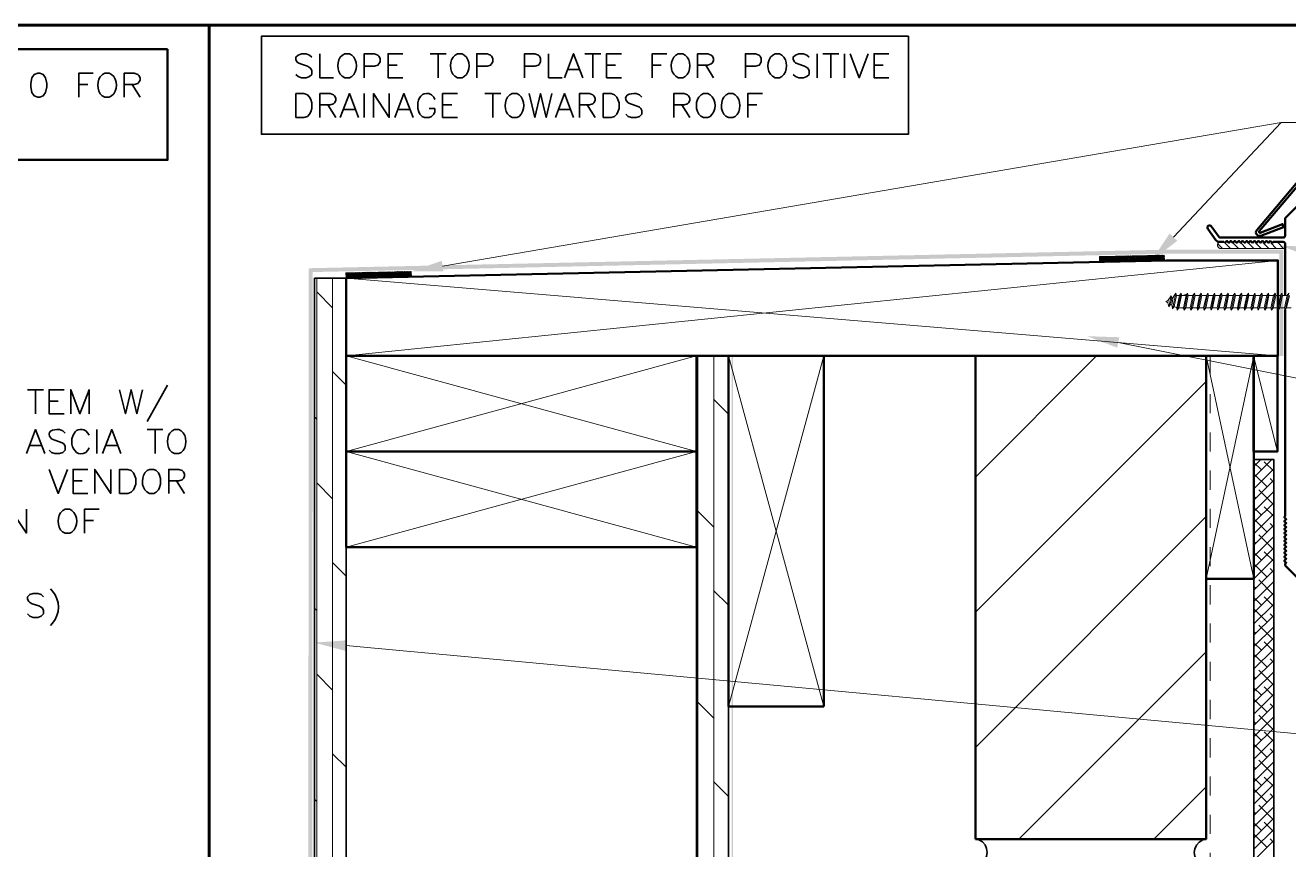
# Model space of a CAD drawing. Header units: inches. Extents: x 5 to 516, y -193 to 129.
# Drawn here: x 93.49 to 100.1, y -166.5 to -162.19 of the extents above; entities that cross this region are included whole.
import ezdxf

# ---------------------------------------------------------------- set-up
doc = ezdxf.new("R2010")
doc.units = ezdxf.units.IN
doc.header["$MEASUREMENT"] = 0
doc.linetypes.add('PDF_IMPORT', pattern=[1, 0.8, -0.2])
doc.layers.add('PDF8_Geometry', color=7, linetype='Continuous')
doc.layers.add('PDF8_Solid Fills', color=7, linetype='Continuous')

msp = doc.modelspace()

# ---------------------------------------------------------------- hatches: boundary and pattern name
at = {"layer": 'PDF8_Solid Fills', "transparency": 33554559}
for points in [[(99.4488494, -163.3602261), (94.9921823, -163.4768928), (99.4499604, -163.3813372), (100.0510721, -163.3813366), (100.0510726, -163.9157811), (100.0721839, -163.9157808), (100.0721833, -163.3602252)], [(94.9921823, -163.4768928), (94.9721823, -163.4568928), (94.9677386, -168.6068919), (94.9888489, -168.606893)]]:
    msp.add_hatch(color=256, dxfattribs=at).paths.add_polyline_path(points)

# ---------------------------------------------------------------- linework, layer by layer
at = {"layer": 'PDF8_Geometry', "lineweight": 60}
for points in [[(116.5799627, -192.1857845), (116.5799627, -162.1857821), (71.5799591, -162.1857821), (71.5799591, -192.1857845)], [(94.4510717, -169.6924491), (94.4510717, -162.1857821)]]:
    msp.add_lwpolyline(points, dxfattribs=at)
at = {"layer": 'PDF8_Geometry', "lineweight": 35}
for points in [[(98.1099623, -162.2435582), (98.1099623, -162.7557804), (94.7244063, -162.7557804), (94.7244063, -162.2435582)], [(93.5532942, -162.4368921), (93.5355164, -162.4424476), (93.5232942, -162.4602254), (93.5177386, -162.4902254), (93.5177386, -162.5080032), (93.5232942, -162.5380032), (93.5355164, -162.555781), (93.5532942, -162.5613365), (93.5644053, -162.5613365), (93.5821831, -162.555781), (93.5944053, -162.5380032), (93.601072, -162.5080032), (93.601072, -162.4902254), (93.5944053, -162.4602254), (93.5821831, -162.4424476), (93.5644053, -162.4368921)], [(94.9044047, -162.6680028), (94.9044047, -162.5435584), (94.9466269, -162.5435584), (94.9644047, -162.5491139), (94.9755158, -162.5613362), (94.9821825, -162.5735584), (94.987738, -162.5913362), (94.987738, -162.6213362), (94.9821825, -162.6391139), (94.9755158, -162.6502251), (94.9644047, -162.6624473), (94.9466269, -162.6680028)], [(96.5121838, -162.6680028), (96.5121838, -162.5435584), (96.5544061, -162.5435584), (96.5721838, -162.5491139), (96.5844061, -162.5613362), (96.5899616, -162.5735584), (96.5955172, -162.5913362), (96.5955172, -162.6213362), (96.5899616, -162.6391139), (96.5844061, -162.6502251), (96.5721838, -162.6624473), (96.5544061, -162.6680028)], [(93.9821837, -164.634671), (93.9821837, -164.5091155), (94.024406, -164.5091155), (94.0421837, -164.5157821), (94.054406, -164.5268932), (94.0599615, -164.5391155), (94.0666282, -164.5568932), (94.0666282, -164.5868932), (94.0599615, -164.604671), (94.054406, -164.6168932), (94.0421837, -164.6280044), (94.024406, -164.634671)]]:
    msp.add_lwpolyline(points, close=True, dxfattribs=at)
at = {"layer": 'PDF8_Geometry', "lineweight": 50}
for points in [[(94.2332937, -162.310225), (94.2332937, -162.8902251), (91.5432936, -162.8902251), (91.5432936, -162.310225)], [(95.1677375, -163.9157808), (95.1677375, -163.508003), (99.45996, -163.4157808), (100.0432934, -163.4157808), (100.0432934, -163.9157808)], [(95.1677375, -164.4157808), (95.1677375, -163.9157808), (97.001071, -163.9157808), (97.001071, -164.4157808)], [(97.6677377, -165.7491143), (97.1677376, -165.7491143), (97.1677376, -163.9157808), (97.6677377, -163.9157808)], [(98.4599616, -166.4435588), (98.4599616, -163.9157808), (99.6677395, -163.9157808), (99.6677395, -166.4435588)], [(99.667739, -165.0824476), (99.667739, -163.9157808), (99.917739, -163.9157808), (99.917739, -165.0824476)], [(99.9155169, -164.4157808), (99.9155169, -163.9157808), (100.0410724, -163.9157808), (100.0410724, -164.4157808)], [(95.1677375, -164.9157809), (95.1677375, -164.4157808), (97.001071, -164.4157808), (97.001071, -164.9157809)]]:
    msp.add_lwpolyline(points, close=True, dxfattribs=at)
at = {"layer": 'PDF8_Geometry', "lineweight": 35}
for points in [[(94.987738, -162.3524488), (94.9755158, -162.3413377), (94.957738, -162.334671), (94.9344047, -162.334671), (94.9166269, -162.3413377), (94.9044047, -162.3524488), (94.9044047, -162.364671), (94.9099602, -162.3768932), (94.9166269, -162.3824488), (94.927738, -162.3880044), (94.9644047, -162.4002266), (94.9755158, -162.4068932), (94.9821825, -162.4124488), (94.987738, -162.424671), (94.987738, -162.4424488), (94.9755158, -162.4535599), (94.957738, -162.4602266), (94.9344047, -162.4602266), (94.9166269, -162.4535599), (94.9044047, -162.4424488)], [(95.0299608, -162.3346695), (95.0299608, -162.460225), (95.1010719, -162.460225)], [(95.1966289, -162.3413361), (95.1844067, -162.3346695), (95.1610733, -162.3346695), (95.1488511, -162.3413361), (95.1366289, -162.3524473)], [(95.2621837, -162.4602256), (95.2621837, -162.33467), (95.3155171, -162.33467), (95.3332949, -162.3413367), (95.3388504, -162.3468922), (95.3455171, -162.3591145), (95.3455171, -162.3768922), (95.3388504, -162.3880034), (95.3332949, -162.39467), (95.3155171, -162.4002256), (95.2621837, -162.4002256)], [(95.4644054, -162.4602256), (95.3866277, -162.4602256), (95.3866277, -162.33467), (95.4644054, -162.33467)], [(95.6077377, -162.3346695), (95.691071, -162.3346695)], [(95.6488505, -162.3346695), (95.6488505, -162.460225)], [(95.7855165, -162.3413361), (95.7744054, -162.3346695), (95.7499609, -162.3346695), (95.7377387, -162.3413361), (95.7266276, -162.3524473)], [(95.8510713, -162.4602256), (95.8510713, -162.33467), (95.9055158, -162.33467), (95.9232936, -162.3413367), (95.9288491, -162.3468922), (95.9344047, -162.3591145), (95.9344047, -162.3768922), (95.9288491, -162.3880034), (95.9232936, -162.39467), (95.9055158, -162.4002256), (95.8510713, -162.4002256)], [(96.1010713, -162.4602256), (96.1010713, -162.33467), (96.1555158, -162.33467), (96.1732936, -162.3413367), (96.1788491, -162.3468922), (96.1844047, -162.3591145), (96.1844047, -162.3768922), (96.1788491, -162.3880034), (96.1732936, -162.39467), (96.1555158, -162.4002256), (96.1010713, -162.4002256)], [(96.2266275, -162.3346695), (96.2266275, -162.460225), (96.2977386, -162.460225)], [(96.3099608, -162.4602256), (96.3577386, -162.33467), (96.4055164, -162.4602256)], [(96.4166276, -162.3346695), (96.5010721, -162.3346695)], [(96.4588504, -162.3346695), (96.4588504, -162.460225)], [(96.6077387, -162.4602256), (96.5299609, -162.4602256), (96.5299609, -162.33467), (96.6077387, -162.33467)], [(96.7688503, -162.4602256), (96.7688503, -162.33467), (96.8455169, -162.33467)], [(96.9410726, -162.3413361), (96.9288504, -162.3346695), (96.905517, -162.3346695), (96.8932948, -162.3413361), (96.8821837, -162.3524473)], [(97.0066274, -162.4602256), (97.0066274, -162.33467), (97.0599608, -162.33467), (97.0777385, -162.3413367), (97.0844052, -162.3468922), (97.0899608, -162.3591145), (97.0899608, -162.3702256), (97.0844052, -162.3824478), (97.0777385, -162.3880034), (97.0599608, -162.39467), (97.0066274, -162.39467)], [(97.2566274, -162.4602256), (97.2566274, -162.33467), (97.3099608, -162.33467), (97.3288497, -162.3413367), (97.3344052, -162.3468922), (97.3399608, -162.3591145), (97.3399608, -162.3768922), (97.3344052, -162.3880034), (97.3288497, -162.39467), (97.3099608, -162.4002256), (97.2566274, -162.4002256)], [(97.447739, -162.3413361), (97.4355168, -162.3346695), (97.4121835, -162.3346695), (97.3999612, -162.3413361), (97.387739, -162.3524473)], [(97.5899608, -162.3524488), (97.5788497, -162.3413377), (97.5610719, -162.334671), (97.5366275, -162.334671), (97.5188497, -162.3413377), (97.5066275, -162.3524488), (97.5066275, -162.364671), (97.5132941, -162.3768932), (97.5188497, -162.3824488), (97.5310719, -162.3880044), (97.5666275, -162.4002266), (97.5788497, -162.4068932), (97.5844052, -162.4124488), (97.5899608, -162.424671), (97.5899608, -162.4424488), (97.5788497, -162.4535599), (97.5610719, -162.4602266), (97.5366275, -162.4602266), (97.5188497, -162.4535599), (97.5066275, -162.4424488)], [(97.6321836, -162.3346695), (97.6321836, -162.460225)], [(97.6621835, -162.3346695), (97.7455168, -162.3346695)], [(97.7032941, -162.3346695), (97.7032941, -162.460225)], [(97.7755167, -162.3346695), (97.7755167, -162.460225)], [(97.8044067, -162.3346695), (97.8521845, -162.460225), (97.8999623, -162.3346695)], [(98.0077383, -162.4602256), (97.9299606, -162.4602256), (97.9299606, -162.33467), (98.0077383, -162.33467)], [(93.7677378, -162.561336), (93.7677378, -162.4368915), (93.8444045, -162.4368915)], [(93.9399602, -162.4424476), (93.9277379, -162.4368921), (93.9044046, -162.4368921), (93.8921824, -162.4424476), (93.8799601, -162.4546699)], [(94.0055172, -162.561336), (94.0055172, -162.4368915), (94.0588506, -162.4368915), (94.0766284, -162.4424471), (94.083295, -162.4480026), (94.0888506, -162.4602249), (94.0888506, -162.4724471), (94.083295, -162.4835582), (94.0766284, -162.4902249), (94.0588506, -162.4957804), (94.0055172, -162.4957804)], [(95.3866277, -162.3946693), (95.4344054, -162.3946693)], [(96.3277401, -162.4180028), (96.3877401, -162.4180028)], [(96.5299609, -162.3946693), (96.5777387, -162.3946693)], [(96.7688503, -162.3946693), (96.816628, -162.3946693)], [(97.0488502, -162.3946693), (97.0899613, -162.4602249)], [(97.9299606, -162.3946693), (97.9777383, -162.3946693)], [(93.7677378, -162.495782), (93.8155156, -162.495782)], [(94.0477378, -162.495782), (94.0888489, -162.5613375)], [(95.1610733, -162.460225), (95.1844067, -162.460225), (95.1966289, -162.4535584)], [(95.7499609, -162.460225), (95.7744054, -162.460225), (95.7855165, -162.4535584)], [(96.905517, -162.460225), (96.9288504, -162.460225), (96.9410726, -162.4535584)], [(97.4121835, -162.460225), (97.4355168, -162.460225), (97.447739, -162.4535584)], [(93.9044046, -162.5613365), (93.9277379, -162.5613365), (93.9399602, -162.555781)], [(95.0299608, -162.6680028), (95.0299608, -162.5435584), (95.0832941, -162.5435584), (95.1010719, -162.5491139), (95.1066275, -162.5557806), (95.1132941, -162.5668917), (95.1132941, -162.5791139), (95.1066275, -162.5913362), (95.1010719, -162.5968917), (95.0832941, -162.6024473), (95.0299608, -162.6024473)], [(95.1366276, -162.6680028), (95.1844054, -162.5435584), (95.2321832, -162.6680028)], [(95.2621837, -162.5435589), (95.2621837, -162.6680034)], [(95.3099607, -162.6680028), (95.3099607, -162.5435584), (95.3932941, -162.6680028), (95.3932941, -162.5435584)], [(95.422184, -162.6680028), (95.4699618, -162.5435584), (95.5177396, -162.6680028)], [(95.6310712, -162.5735588), (95.6255157, -162.5613366), (95.6132934, -162.5491144)], [(95.7499618, -162.6680028), (95.672184, -162.6680028), (95.672184, -162.5435584), (95.7499618, -162.5435584)], [(95.8932941, -162.5435589), (95.9766274, -162.5435589)], [(95.9344047, -162.5435589), (95.9344047, -162.6680034)], [(96.072184, -162.5491145), (96.0599618, -162.5435589), (96.0355173, -162.5435589), (96.0244062, -162.5491145), (96.012184, -162.5613367)], [(96.1255171, -162.5435589), (96.1555171, -162.6680034), (96.1844059, -162.5435589), (96.214406, -162.6680034), (96.244406, -162.5435589)], [(96.2621838, -162.6680028), (96.3099616, -162.5435584), (96.3577394, -162.6680028)], [(96.3877399, -162.6680028), (96.3877399, -162.5435584), (96.4410733, -162.5435584), (96.458851, -162.5491139), (96.4644066, -162.5557806), (96.4710733, -162.5668917), (96.4710733, -162.5791139), (96.4644066, -162.5913362), (96.458851, -162.5968917), (96.4410733, -162.6024473), (96.3877399, -162.6024473)], [(96.7144046, -162.561336), (96.7032935, -162.5491138), (96.6855157, -162.5435582)], [(96.8821835, -162.6680028), (96.8821835, -162.5435584), (96.9355168, -162.5435584), (96.9532946, -162.5491139), (96.9588502, -162.5557806), (96.9655169, -162.5668917), (96.9655169, -162.5791139), (96.9588502, -162.5913362), (96.9532946, -162.5968917), (96.9355168, -162.6024473), (96.8821835, -162.6024473)], [(97.0721829, -162.5491145), (97.0599607, -162.5435589), (97.0366273, -162.5435589), (97.0244051, -162.5491145), (97.0121829, -162.5613367)], [(97.2032932, -162.5491145), (97.191071, -162.5435589), (97.1677376, -162.5435589), (97.1555154, -162.5491145), (97.1432932, -162.5613367)], [(97.2688503, -162.6680028), (97.2688503, -162.5435584), (97.3466281, -162.5435584)], [(95.0710714, -162.6024488), (95.1132936, -162.6680044)], [(95.1544047, -162.6268923), (95.2144047, -162.6268923)], [(95.4399611, -162.6268923), (95.4999611, -162.6268923)], [(95.5421823, -162.5913366), (95.5421823, -162.6213366), (95.5477379, -162.6391144), (95.5532934, -162.6502255), (95.5655157, -162.6624477), (95.5777379, -162.6680033), (95.6010712, -162.6680033), (95.6132934, -162.6624477), (95.6255157, -162.6502255), (95.6310712, -162.6391144), (95.6310712, -162.6213366), (95.6010712, -162.6213366)], [(95.672184, -162.6024488), (95.7199618, -162.6024488)], [(96.2799609, -162.6268923), (96.3399609, -162.6268923)], [(96.4288505, -162.6024488), (96.4710727, -162.6680044)], [(96.6432935, -162.591336), (96.6555157, -162.5968915), (96.6910713, -162.6091138), (96.7032935, -162.6146693), (96.7088491, -162.621336), (96.7144046, -162.6324471), (96.7144046, -162.6502249), (96.7032935, -162.6624471), (96.6855157, -162.6680027), (96.6610713, -162.6680027), (96.6432935, -162.6624471), (96.6310713, -162.6502249)], [(96.9232941, -162.6024488), (96.9655163, -162.6680044)], [(97.2688503, -162.6024488), (97.3166281, -162.6024488)], [(96.0355173, -162.6680034), (96.0599618, -162.6680034), (96.072184, -162.6624478)], [(97.0366273, -162.6680034), (97.0599607, -162.6680034), (97.0721829, -162.6624478)], [(97.1677376, -162.6680034), (97.191071, -162.6680034), (97.2032932, -162.6624478)], [(95.0010708, -163.5080026), (95.0010708, -168.6068919)], [(95.1677375, -168.6068936), (95.1677375, -163.5080043), (95.0010708, -163.5080043)], [(97.001071, -163.9157808), (97.001071, -168.6068924)], [(97.1677376, -168.6068936), (97.1677376, -163.9157819)], [(93.4999607, -164.0924482), (93.5832941, -164.0924482)], [(93.5421835, -164.0924482), (93.5421835, -164.2180038)], [(93.6910718, -164.2180043), (93.613294, -164.2180043), (93.613294, -164.0924488), (93.6910718, -164.0924488)], [(93.7266273, -164.2180043), (93.7266273, -164.0924488), (93.774405, -164.2180043), (93.8221828, -164.0924488), (93.8221828, -164.2180043)], [(93.9821837, -164.0924482), (94.0121837, -164.2180038), (94.0421837, -164.0924482), (94.0721837, -164.2180038), (94.1021837, -164.0924482)], [(94.2332937, -164.0691147), (94.1255159, -164.2591147)], [(93.613294, -164.152448), (93.6610718, -164.152448)], [(93.4944065, -164.4257816), (93.5421843, -164.3013371), (93.5899621, -164.4257816)], [(93.6255162, -164.3491147), (93.6377384, -164.3546703), (93.673294, -164.3668925), (93.6844051, -164.3724481), (93.6910718, -164.3780036), (93.6966273, -164.3902258), (93.6966273, -164.4080036), (93.6844051, -164.4202258), (93.6666273, -164.4257814), (93.643294, -164.4257814), (93.6255162, -164.4202258), (93.613294, -164.4080036)], [(93.6966273, -164.3191147), (93.6844051, -164.3068925), (93.6666273, -164.3013369)], [(93.7388501, -164.3302254), (93.7321834, -164.3491143), (93.7321834, -164.3780032)], [(93.8221834, -164.3302254), (93.8155168, -164.3191143), (93.8044057, -164.306892)], [(93.863294, -164.3013377), (93.863294, -164.4257821)], [(93.8932939, -164.4257816), (93.9410717, -164.3013371), (93.9888495, -164.4257816)], [(94.1255169, -164.3013377), (94.2088502, -164.3013377)], [(94.1677374, -164.3013377), (94.1677374, -164.4257821)], [(94.3044056, -164.3068932), (94.2921834, -164.3013377), (94.2688501, -164.3013377), (94.2566278, -164.3068932), (94.2444056, -164.3191154)], [(93.5121836, -164.384671), (93.5721836, -164.384671)], [(93.8044057, -164.4202254), (93.8155168, -164.4080032), (93.8221834, -164.3957809)], [(93.9110732, -164.384671), (93.9710733, -164.384671)], [(94.2688501, -164.4257821), (94.2921834, -164.4257821), (94.3044056, -164.4202266)], [(99.917739, -164.4580036), (100.0221834, -164.4580036), (100.0221834, -168.6068927)], [(99.917739, -168.6068936), (99.917739, -164.4580045)], [(93.613294, -164.5091149), (93.6610718, -164.6346705), (93.7088496, -164.5091149)], [(93.8155168, -164.634671), (93.7388501, -164.634671), (93.7388501, -164.5091155), (93.8155168, -164.5091155)], [(93.8521834, -164.634671), (93.8521834, -164.5091155), (93.9355167, -164.634671), (93.9355167, -164.5091155)], [(94.1377398, -164.6346705), (94.1610731, -164.6346705), (94.1732953, -164.6280038), (94.1855175, -164.6168927), (94.1910731, -164.6046705), (94.1966286, -164.5868927), (94.1966286, -164.5568927), (94.1910731, -164.5391149), (94.1855175, -164.5268927), (94.1732953, -164.5157816), (94.1610731, -164.5091149), (94.1377398, -164.5091149), (94.1255175, -164.5157816), (94.1132953, -164.5268927)], [(94.2388501, -164.634671), (94.2388501, -164.5091155), (94.2921835, -164.5091155), (94.3099613, -164.5157821), (94.3166279, -164.5213377), (94.3221835, -164.5335599), (94.3221835, -164.544671), (94.3166279, -164.5568932), (94.3099613, -164.5635599), (94.2921835, -164.5691155), (94.2388501, -164.5691155)], [(93.7388501, -164.5691147), (93.7866279, -164.5691147)], [(94.2799607, -164.5691147), (94.3221829, -164.6346703)], [(93.4110732, -164.8424483), (93.4110732, -164.7180038), (93.4944065, -164.8424483), (93.4944065, -164.7180038)], [(93.7321829, -164.7235599), (93.7210718, -164.7180044), (93.6966273, -164.7180044), (93.6844051, -164.7235599), (93.673294, -164.7357821)], [(93.7977377, -164.8424483), (93.7977377, -164.7180038), (93.8755155, -164.7180038)], [(93.7977377, -164.776892), (93.8455155, -164.776892)], [(93.6966273, -164.8424488), (93.7210718, -164.8424488), (93.7321829, -164.8368933)], [(93.5832941, -165.1768916), (93.572183, -165.1646693), (93.5544052, -165.1591138), (93.5299608, -165.1591138), (93.512183, -165.1646693), (93.4999607, -165.1768916), (93.4999607, -165.1880027), (93.5066274, -165.2002249), (93.512183, -165.2057805), (93.5244052, -165.2124471), (93.5599608, -165.2235582), (93.572183, -165.2302249), (93.5777385, -165.2357805), (93.5832941, -165.2480027), (93.5832941, -165.2657805), (93.572183, -165.2780027), (93.5544052, -165.2835582), (93.5299608, -165.2835582), (93.512183, -165.2780027), (93.4999607, -165.2657805)], [(98.4777394, -166.4480032), (98.4599616, -166.4435588)], [(99.667739, -166.4435588), (99.6499612, -166.4480032)]]:
    msp.add_lwpolyline(points, dxfattribs=at)
at = {"layer": 'PDF8_Geometry', "lineweight": 15}
for points in [[(95.672184, -163.4457807), (100.0599622, -162.6946695), (101.2321843, -162.6946695)], [(99.496628, -163.2946689), (100.0599614, -162.6946688), (101.2321837, -162.6946688)], [(100.0810728, -163.3535588), (99.7399617, -163.3535588), (99.7321839, -163.3480033), (99.7277394, -163.3402255), (99.7277394, -163.3313366), (99.7321839, -163.3235588), (99.7388505, -163.3191144)], [(99.7532944, -163.3535588), (99.72885, -163.3291144)], [(99.7655173, -163.3235589), (99.7610729, -163.3191145)], [(99.7944061, -163.3535588), (99.7655173, -163.3235588)], [(99.8366278, -163.3535588), (99.8066278, -163.3235588)], [(99.8777395, -163.3535588), (99.8488506, -163.3235588)], [(99.9166279, -163.3535588), (99.887739, -163.3235588)], [(99.9555164, -163.3535588), (99.9266275, -163.3235588)], [(99.995517, -163.3535588), (99.965517, -163.3235588)], [(100.0344054, -163.3535588), (100.0055166, -163.3235588)], [(100.073295, -163.3535588), (100.0444061, -163.3235588)], [(100.0432951, -163.4157808), (95.1677392, -163.9157808)], [(99.1088498, -163.4146694), (99.1177387, -163.4224472), (99.1432943, -163.3946694)], [(99.1088502, -163.3968916), (99.1355169, -163.4224472), (99.1610724, -163.3946694)], [(99.1088502, -163.3957816), (99.1088502, -163.3946705)], [(99.1088502, -163.4135586), (99.1255168, -163.3957809)], [(99.1088502, -163.4046701), (99.1177391, -163.3957812)], [(99.1088502, -163.4235594), (99.1344057, -163.3957816)], [(99.1088506, -163.4057805), (99.1266284, -163.4224472), (99.1521839, -163.3946694)], [(99.1444054, -163.4224472), (99.1166276, -163.3957805)], [(99.1544061, -163.4224472), (99.1255173, -163.3957805)], [(99.1632947, -163.4224472), (99.1344058, -163.3957805)], [(99.1721832, -163.4213372), (99.1432943, -163.3946706)], [(99.1432944, -163.4224472), (99.169961, -163.3946694)], [(99.1521829, -163.4224472), (99.1777384, -163.3946694)], [(99.1810729, -163.4213372), (99.152184, -163.3946706)], [(99.1610725, -163.4224472), (99.1866281, -163.3946694)], [(99.1899614, -163.4213372), (99.1610725, -163.3946706)], [(99.1988499, -163.4213372), (99.169961, -163.3946706)], [(99.1699611, -163.4213372), (99.1955166, -163.3935594)], [(99.2077384, -163.4213372), (99.1788495, -163.3946706)], [(99.1788507, -163.4213372), (99.2044063, -163.3935594)], [(99.2166281, -163.4213372), (99.1877392, -163.3946706)], [(99.1877393, -163.4213372), (99.2132948, -163.3935594)], [(99.1955167, -163.4213372), (99.2221834, -163.3935594)], [(99.2255166, -163.420225), (99.1966277, -163.3935584)], [(99.2044064, -163.4213372), (99.2299619, -163.3935594)], [(99.2344063, -163.420225), (99.2055174, -163.3935584)], [(99.2132949, -163.4213372), (99.2388505, -163.3935594)], [(99.2432948, -163.420225), (99.215517, -163.3935584)], [(99.2221834, -163.420225), (99.247739, -163.3924473)], [(99.2521833, -163.420225), (99.2244056, -163.3935584)], [(99.231072, -163.420225), (99.2566275, -163.3924473)], [(99.2621841, -163.420225), (99.2332952, -163.3935584)], [(99.2399616, -163.420225), (99.2655172, -163.3924473)], [(99.2710726, -163.420225), (99.2421837, -163.3935584)], [(99.2477391, -163.420225), (99.2744057, -163.3924473)], [(99.2799611, -163.4191151), (99.2510722, -163.3924484)], [(99.2566276, -163.420225), (99.2821832, -163.3924473)], [(99.2888496, -163.4191151), (99.2599608, -163.3924484)], [(99.2655173, -163.420225), (99.2910728, -163.3924473)], [(99.2977393, -163.4191151), (99.2688504, -163.3924484)], [(99.2744058, -163.4191151), (99.2999613, -163.3913373)], [(99.3066278, -163.4191151), (99.2777389, -163.3924484)], [(99.2832943, -163.4191151), (99.3088499, -163.3913373)], [(99.3155175, -163.4191151), (99.2866286, -163.3924484)], [(99.2910718, -163.4191151), (99.3177384, -163.3913373)], [(99.324406, -163.4191151), (99.2955171, -163.3924484)], [(99.2999614, -163.4191151), (99.3266281, -163.3913373)], [(99.3332945, -163.4180029), (99.3044057, -163.3913362)], [(99.30885, -163.4191151), (99.3344055, -163.3913373)], [(99.3421831, -163.4180029), (99.3132942, -163.3913362)], [(99.3177396, -163.4191151), (99.3432952, -163.3913373)], [(99.3510727, -163.4180029), (99.323295, -163.3913362)], [(99.3266282, -163.4180029), (99.3521837, -163.3902251)], [(99.3321834, -163.3913362), (99.3610723, -163.4180029), (99.3866279, -163.3902251)], [(99.3355167, -163.4180029), (99.3610722, -163.3902251)], [(99.341072, -163.3913362), (99.3699609, -163.4180029), (99.3955164, -163.3902251)], [(99.3432953, -163.4180029), (99.3699619, -163.3902251)], [(99.3499616, -163.3913362), (99.3788505, -163.4180029), (99.4044061, -163.389114)], [(99.3521838, -163.4180029), (99.3788505, -163.3902251)], [(99.3588502, -163.3902263), (99.387739, -163.416893), (99.4132946, -163.3891152)], [(99.3966276, -163.416893), (99.3677387, -163.3902263)], [(99.4055172, -163.416893), (99.3766283, -163.3902263)], [(99.4144058, -163.416893), (99.3855169, -163.3902263)], [(99.4232943, -163.416893), (99.3944054, -163.3902263)], [(99.3955165, -163.416893), (99.4221832, -163.3891152)], [(99.4321839, -163.416893), (99.4032951, -163.3891152)], [(99.4044062, -163.416893), (99.4299617, -163.3891152)], [(99.4410725, -163.4157808), (99.4121836, -163.3891141)], [(99.4132947, -163.416893), (99.4388502, -163.3891152)], [(99.449961, -163.4157808), (99.4221832, -163.3891141)], [(99.4221832, -163.416893), (99.4477388, -163.3891152)], [(99.449961, -163.4068922), (99.4310721, -163.3891145)], [(99.4310729, -163.416893), (99.4499618, -163.3957819)], [(99.449961, -163.3980037), (99.439961, -163.3891148)], [(99.4399614, -163.4157808), (99.4499614, -163.4046697)], [(99.4477389, -163.4157808), (99.4499611, -163.4146697)], [(95.1666275, -163.4902256), (95.1755164, -163.4802256)], [(95.1666275, -163.4813371), (95.1677387, -163.4802259)], [(95.1944053, -163.5068927), (95.1666275, -163.4824483)], [(95.1855168, -163.5080026), (95.1666279, -163.4902249)], [(100.0410713, -163.9157804), (95.1677375, -163.5080026), (95.193293, -163.4802249)], [(95.1677375, -163.4991141), (95.1844042, -163.4802252)], [(95.1677394, -163.4991137), (95.1766283, -163.5080026), (95.2021838, -163.4802249)], [(95.2032939, -163.5068927), (95.174405, -163.480226)], [(95.2121824, -163.5068927), (95.1832935, -163.480226)], [(95.1844046, -163.5080026), (95.2110713, -163.4802249)], [(95.2210732, -163.5068927), (95.1921843, -163.480226)], [(95.1932954, -163.5068927), (95.2188509, -163.4791149)], [(95.2299617, -163.5068927), (95.2010728, -163.480226)], [(95.2021839, -163.5068927), (95.2277395, -163.4791149)], [(95.2110724, -163.5068927), (95.236628, -163.4791149)], [(95.2388502, -163.5068927), (95.2110724, -163.480226)], [(95.219961, -163.5068927), (95.2455165, -163.4791149)], [(95.248851, -163.5057805), (95.2199621, -163.4791138)], [(95.2288495, -163.5068927), (95.2544051, -163.4791149)], [(95.2577395, -163.5057805), (95.2288506, -163.4791138)], [(95.2366281, -163.5068927), (95.2632948, -163.4791149)], [(95.266628, -163.5057805), (95.2377391, -163.4791138)], [(95.2455166, -163.5068927), (95.2710722, -163.4780038)], [(95.2755165, -163.5057805), (95.2466276, -163.4791138)], [(95.2544052, -163.5057805), (95.2799607, -163.4780027)], [(95.2844051, -163.5057805), (95.2555162, -163.4791138)], [(95.2632937, -163.5057805), (95.2888492, -163.4780027)], [(95.2932936, -163.5057805), (95.2644047, -163.4791138)], [(95.2721845, -163.5057805), (95.29774, -163.4780027)], [(95.3021821, -163.5046706), (95.2732932, -163.4780039)], [(95.281073, -163.5057805), (95.3066286, -163.4780027)], [(95.3110729, -163.5046706), (95.282184, -163.4780039)], [(95.2888493, -163.5057805), (95.315516, -163.4780027)], [(95.3199614, -163.5046706), (95.2910725, -163.4780039)], [(95.2977379, -163.5057805), (95.3232934, -163.4780027)], [(95.32885, -163.5046706), (95.2999611, -163.4780039)], [(95.3066264, -163.5046706), (95.3321819, -163.4768928)], [(95.3377385, -163.5046706), (95.3099607, -163.4780039)], [(95.3155172, -163.5046706), (95.3410727, -163.4768928)], [(95.346627, -163.5046706), (95.3188492, -163.4780039)], [(95.3244057, -163.5046706), (95.3499613, -163.4768928)], [(95.3566277, -163.5035584), (95.3277389, -163.4768917)], [(95.3321843, -163.5046706), (95.358851, -163.4768928)], [(95.3655163, -163.5035584), (95.3366274, -163.4768917)], [(95.3410728, -163.5046706), (95.3677395, -163.4768928)], [(95.3744048, -163.5035584), (95.3455159, -163.4768917)], [(95.3499613, -163.5046706), (95.3755169, -163.4768928)], [(95.3832956, -163.5035584), (95.3544067, -163.4768917)], [(95.3588499, -163.5035584), (95.3844054, -163.4757806)], [(95.3921841, -163.5035584), (95.3632952, -163.4768917)], [(95.3677384, -163.5035584), (95.393294, -163.4757806)], [(95.4010726, -163.5035584), (95.3721838, -163.4768917)], [(95.3766269, -163.5035584), (95.4021825, -163.4757806)], [(95.4099612, -163.5024484), (95.3810723, -163.4757818)], [(95.3844055, -163.5035584), (95.4110722, -163.4757806)], [(95.4188497, -163.5024484), (95.3899608, -163.4757818)], [(95.3932941, -163.5035584), (95.4199607, -163.4757806)], [(95.4277382, -163.5024484), (95.3988493, -163.4757818)], [(95.4021826, -163.5035584), (95.4277381, -163.4757806)], [(95.4077379, -163.4757818), (95.4366268, -163.5024484), (95.4632934, -163.4746707)], [(95.4110734, -163.5024484), (95.4366289, -163.4746707)], [(95.4177375, -163.4757818), (95.4455153, -163.5024484), (95.472182, -163.4746707)], [(95.4199619, -163.5024484), (95.4455175, -163.4746707)], [(95.455516, -163.5024484), (95.4266271, -163.4757818)], [(95.4288504, -163.5024484), (95.454406, -163.4746707)], [(95.4644045, -163.5013362), (95.4355156, -163.4746696)], [(95.4732931, -163.5013362), (95.4444042, -163.4746696)], [(95.4821839, -163.5013362), (95.453295, -163.4746696)], [(95.4544061, -163.5024484), (95.4799616, -163.4746707)], [(95.4910724, -163.5013362), (95.4621835, -163.4746696)], [(95.4632946, -163.5013362), (95.4888502, -163.4735585)], [(95.4999609, -163.5013362), (95.471072, -163.4746696)], [(95.4721831, -163.5013362), (95.4977387, -163.4735585)], [(95.5088494, -163.5002263), (95.4799605, -163.4746707)], [(95.4810717, -163.5013362), (95.5066272, -163.4735585)], [(95.4888502, -163.5013362), (95.5077391, -163.4813362)], [(95.5077395, -163.4913378), (95.4888506, -163.47356)], [(95.4977388, -163.5013362), (95.5077388, -163.4902251)], [(95.5077395, -163.4835592), (95.4977395, -163.4735592)], [(95.5066273, -163.5013362), (95.5088495, -163.499114)], [(95.5077395, -163.4746707), (95.5066284, -163.4735595)], [(95.0132937, -168.6068936), (95.0132937, -163.5080043)], [(95.096627, -168.6068936), (95.096627, -163.5080043)], [(95.096627, -163.6635587), (95.0132937, -163.5802253)], [(99.4677391, -163.6380035), (99.4688503, -163.6246702), (99.456628, -163.6313369)], [(99.4566285, -163.6313366), (99.4677396, -163.6380033)], [(99.4677392, -163.638003), (99.4732947, -163.658003), (99.4810725, -163.6457808)], [(99.4810728, -163.6457818), (99.4877395, -163.6135596), (99.4855173, -163.6013373), (99.4688506, -163.6246707)], [(99.4855162, -163.6013367), (99.473294, -163.6580034)], [(99.4944056, -163.6091145), (99.487739, -163.6491145), (99.4921834, -163.6691145), (99.5010723, -163.6568923), (99.5144056, -163.6635589)], [(99.4944059, -163.6091153), (99.4877392, -163.6135597)], [(99.509962, -163.5868917), (99.4921842, -163.6691139)], [(99.5010718, -163.6568923), (99.513294, -163.5991146), (99.5099607, -163.5868923), (99.4944051, -163.6091146)], [(99.513294, -163.5991146), (99.5277385, -163.5991146)], [(99.527739, -163.5991146), (99.5144057, -163.663559)], [(99.5166283, -163.6757815), (99.5366283, -163.5868926), (99.5277395, -163.5991148)], [(99.5632941, -163.5991146), (99.5388497, -163.5991146), (99.5255163, -163.663559)], [(99.5366275, -163.5868917), (99.5388498, -163.5991139)], [(99.5688496, -163.590226), (99.5477385, -163.5991149)], [(99.5632942, -163.5991146), (99.5488498, -163.663559)], [(99.5521836, -163.6757815), (99.5710725, -163.5868926), (99.5632947, -163.5991148)], [(99.574406, -163.5991146), (99.5610727, -163.663559)], [(99.5710728, -163.5868917), (99.5744062, -163.5991139), (99.5977395, -163.5991139)], [(99.5977396, -163.5991146), (99.5844062, -163.663559)], [(99.5877388, -163.6757815), (99.6066277, -163.5868926), (99.5977388, -163.5991148)], [(99.6099613, -163.5991146), (99.5955168, -163.663559)], [(99.6066281, -163.5868917), (99.6099614, -163.5991139), (99.6332948, -163.5991139)], [(99.6332948, -163.5991146), (99.6199615, -163.663559)], [(99.6232952, -163.6757815), (99.6421841, -163.5868926), (99.6332952, -163.5991148)], [(99.6455165, -163.5991146), (99.6310721, -163.663559)], [(99.6421833, -163.5868917), (99.6455167, -163.5991139), (99.66885, -163.5991139)], [(99.66885, -163.5991146), (99.6544056, -163.663559)], [(99.6577394, -163.6757815), (99.6766283, -163.5868926), (99.6688505, -163.5991148)], [(99.6799607, -163.5991146), (99.6666274, -163.663559)], [(99.6766286, -163.5868917), (99.679962, -163.5991139), (99.7044064, -163.5991139)], [(99.7044064, -163.5991146), (99.689962, -163.663559)], [(99.6932946, -163.6757815), (99.7121835, -163.5868926), (99.7044057, -163.5991148)], [(99.7155171, -163.5991146), (99.7010726, -163.663559)], [(99.7121839, -163.5868917), (99.7155172, -163.5991139), (99.7388505, -163.5991139)], [(99.7388506, -163.5991146), (99.7255173, -163.663559)], [(99.7288499, -163.6757815), (99.7477388, -163.5868926), (99.7388499, -163.5991148)], [(99.7510723, -163.5991146), (99.7366279, -163.663559)], [(99.7477391, -163.5868917), (99.7510724, -163.5991139), (99.7744058, -163.5991139)], [(99.7744058, -163.5991146), (99.7599614, -163.663559)], [(99.763294, -163.6757815), (99.7821829, -163.5868926), (99.7744052, -163.5991148)], [(99.7855165, -163.5991146), (99.7721832, -163.663559)], [(99.7821833, -163.5868917), (99.7855166, -163.5991139), (99.8099611, -163.5991139)], [(99.8099611, -163.5991146), (99.7955166, -163.663559)], [(99.7988504, -163.6757815), (99.8177393, -163.5868926), (99.8099615, -163.5991148)], [(99.8210729, -163.5991146), (99.8077395, -163.663559)], [(99.8177397, -163.5868917), (99.821073, -163.5991139), (99.8444063, -163.5991139)], [(99.8444052, -163.5991146), (99.8310719, -163.663559)], [(99.8344057, -163.6757815), (99.8532945, -163.5868926), (99.8444057, -163.5991148)], [(99.8566281, -163.5991146), (99.8421837, -163.663559)], [(99.8532949, -163.5868917), (99.8566282, -163.5991139), (99.8799616, -163.5991139)], [(99.8799616, -163.5991146), (99.8666283, -163.663559)], [(99.8688498, -163.6757815), (99.8888498, -163.5868926), (99.8799609, -163.5991148)], [(99.8910723, -163.5991146), (99.8777389, -163.663559)], [(99.8888501, -163.5868917), (99.8910724, -163.5991139), (99.9155168, -163.5991139)], [(99.9155169, -163.5991146), (99.9010724, -163.663559)], [(99.9044062, -163.6757815), (99.9232951, -163.5868926), (99.9155173, -163.5991148)], [(99.9266287, -163.5991146), (99.9132953, -163.663559)], [(99.9232943, -163.5868917), (99.9266277, -163.5991139), (99.949961, -163.5991139)], [(99.949961, -163.5991146), (99.9366277, -163.663559)], [(99.9399614, -163.6757815), (99.9588503, -163.5868926), (99.9499614, -163.5991148)], [(99.9621839, -163.5991146), (99.9477394, -163.663559)], [(99.9588507, -163.5868917), (99.962184, -163.5991139), (99.9855174, -163.5991139)], [(99.9855163, -163.5991146), (99.9721829, -163.663559)], [(99.9755167, -163.6757815), (99.9944056, -163.5868926), (99.9855167, -163.5991148)], [(99.9966281, -163.5991146), (99.9832947, -163.663559)], [(99.9944059, -163.5868917), (99.9966282, -163.5991139), (100.0210726, -163.5991139)], [(100.0210727, -163.5991146), (100.0066282, -163.663559)], [(100.009962, -163.6757815), (100.0288509, -163.5868926), (100.0210731, -163.5991148)], [(100.0321833, -163.5991146), (100.01885, -163.663559)], [(100.0288501, -163.5868917), (100.0321834, -163.5991139), (100.0566279, -163.5991139)], [(100.0566279, -163.5991146), (100.0421834, -163.663559)], [(100.0455172, -163.6757815), (100.0644061, -163.5868926), (100.0566283, -163.5991148)], [(100.0677397, -163.5991146), (100.0532952, -163.663559)], [(100.0644054, -163.5868917), (100.0677387, -163.5991139), (100.081072, -163.5991139)], [(100.0910721, -163.5991146), (100.0777387, -163.663559)], [(100.0810725, -163.6757815), (100.0999614, -163.5868926), (100.0910725, -163.5991148)], [(100.0810725, -163.5991146), (100.0910725, -163.5991146)], [(100.1032949, -163.5991146), (100.0888505, -163.663559)], [(99.481072, -163.6457816), (99.4877386, -163.6491149)], [(99.5144062, -163.6635587), (99.5166284, -163.6757809), (99.5255173, -163.6635587)], [(99.5255169, -163.6635587), (99.5488502, -163.6635587)], [(99.5410718, -163.6635587), (99.5499607, -163.6680031)], [(99.5488504, -163.6635587), (99.5521837, -163.6757809), (99.5610726, -163.6635587)], [(99.5610721, -163.6635587), (99.5844055, -163.6635587)], [(99.5844056, -163.6635587), (99.587739, -163.6757809), (99.5955167, -163.6635587)], [(99.5955174, -163.6635587), (99.6199619, -163.6635587)], [(99.6199609, -163.6635587), (99.6232942, -163.6757809), (99.631072, -163.6635587)], [(99.6310727, -163.6635587), (99.654406, -163.6635587)], [(99.6544062, -163.6635587), (99.6577395, -163.6757809), (99.6666284, -163.6635587)], [(99.6666279, -163.6635587), (99.6899612, -163.6635587)], [(99.6899614, -163.6635587), (99.6932948, -163.6757809), (99.7010725, -163.6635587)], [(99.7010721, -163.6635587), (99.7255165, -163.6635587)], [(99.7255167, -163.6635587), (99.72885, -163.6757809), (99.7366278, -163.6635587)], [(99.7366285, -163.6635587), (99.7599618, -163.6635587)], [(99.759962, -163.6635587), (99.7632953, -163.6757809), (99.7721842, -163.6635587)], [(99.7721837, -163.6635587), (99.795517, -163.6635587)], [(99.7955172, -163.6635587), (99.7988505, -163.6757809), (99.8077394, -163.6635587)], [(99.8077389, -163.6635587), (99.8310723, -163.6635587)], [(99.8310725, -163.6635587), (99.8344058, -163.6757809), (99.8421836, -163.6635587)], [(99.8421831, -163.6635587), (99.8666276, -163.6635587)], [(99.8666277, -163.6635587), (99.8688499, -163.6757809), (99.8777388, -163.6635587)], [(99.8777395, -163.6635587), (99.9010728, -163.6635587)], [(99.901073, -163.6635587), (99.9044063, -163.6757809), (99.9132952, -163.6635587)], [(99.9132947, -163.6635587), (99.9366281, -163.6635587)], [(99.9366282, -163.6635587), (99.9399616, -163.6757809), (99.9477394, -163.6635587)], [(99.9477389, -163.6635587), (99.9721834, -163.6635587)], [(99.9721835, -163.6635587), (99.9755168, -163.6757809), (99.9832946, -163.6635587)], [(99.9832941, -163.6635587), (100.0066275, -163.6635587)], [(100.0066277, -163.6635587), (100.009961, -163.6757809), (100.0188499, -163.6635587)], [(100.0188505, -163.6635587), (100.0421839, -163.6635587)], [(100.042184, -163.6635587), (100.0455174, -163.6757809), (100.0532951, -163.6635587)], [(100.0532947, -163.6635587), (100.0777391, -163.6635587)], [(100.0777393, -163.6635587), (100.0810726, -163.6757809), (100.0888504, -163.6635587)], [(100.0888499, -163.6635587), (100.1121833, -163.6635587)], [(99.2077384, -163.8446703), (100.9199608, -164.1880037), (101.2432941, -164.1880037)], [(95.1677375, -164.9157809), (97.001071, -164.4157808), (95.1677375, -163.9157808)], [(97.001071, -163.9157808), (95.1677375, -164.4157808), (97.001071, -164.9157809)], [(97.0077396, -168.6068936), (97.0077396, -163.9146709)], [(97.091073, -168.6068936), (97.091073, -163.9146709)], [(97.6677377, -163.9157808), (97.1677376, -165.7491143)], [(97.1677376, -163.9157808), (97.6677377, -165.7491143)], [(98.4599616, -164.5502255), (99.0944061, -163.915781)], [(99.667739, -165.0824476), (99.917739, -163.9157808)], [(100.0221834, -164.9780031), (99.917739, -165.0824476), (99.667739, -163.9157808)], [(100.0410718, -164.4157808), (99.9155163, -163.9157808)], [(95.1677375, -164.0680025), (95.0966264, -163.9968914)], [(98.4599616, -165.2568928), (99.6677395, -164.0491149)], [(97.1677376, -164.2202265), (97.0899599, -164.1424487)], [(95.0132937, -164.246892), (95.0010714, -164.2346698)], [(97.0066274, -164.3924473), (97.0010719, -164.3868918)], [(99.9577385, -164.512447), (99.9177385, -164.4735581)], [(99.917739, -164.4935577), (99.9532946, -164.4580022)], [(99.917739, -164.5524476), (100.0121834, -164.4580032)], [(100.0221837, -164.5191156), (99.9721837, -164.4691156)], [(99.917739, -164.6113375), (100.0221834, -164.5068931)], [(99.9866285, -164.6013368), (99.9177396, -164.5324479)], [(100.0221837, -164.5780033), (100.0021837, -164.5568922)], [(95.096627, -164.6635587), (95.0132937, -164.5802254)], [(99.917739, -164.6702251), (100.0221834, -164.5657807)], [(99.917739, -164.729115), (100.0221834, -164.6246706)], [(100.0166284, -164.6891144), (99.943295, -164.615781)], [(99.9277386, -164.6602244), (99.9177386, -164.6502244)], [(99.917739, -164.7880026), (100.0221834, -164.6835582)], [(97.0899608, -164.809114), (97.0066274, -164.7257807)], [(98.4599616, -165.9646701), (99.6677395, -164.7557812)], [(99.9577385, -164.7480043), (99.9177385, -164.7091154)], [(99.917739, -164.8468925), (100.0221834, -164.7424481)], [(100.0221837, -164.7546707), (99.9721837, -164.7046707)], [(99.917739, -164.9057802), (100.0221834, -164.8013357)], [(99.9866285, -164.8368918), (99.9177396, -164.7680029)], [(100.0221837, -164.8135583), (100.0021837, -164.7924472)], [(99.9277386, -164.8957817), (99.9177386, -164.8857817)], [(99.917739, -164.9646701), (100.0221834, -164.8602256)], [(100.0166284, -164.9257816), (99.943295, -164.8513372)], [(99.9577385, -164.9846692), (99.9177385, -164.9446692)], [(99.917739, -165.0235599), (100.0221834, -164.9191155)], [(100.0221837, -164.9902257), (99.9721837, -164.9402257)], [(95.1677375, -165.0680026), (95.0966264, -164.9968915)], [(99.9866285, -165.0724468), (99.9177396, -165.0035579)], [(99.917739, -165.1413375), (100.0221834, -165.036893)], [(99.917739, -168.6068936), (99.917739, -165.0824487)], [(100.0166284, -165.1613366), (99.943295, -165.0868922)], [(100.0221837, -165.0491133), (100.0021837, -165.0280022)], [(97.1677376, -165.2202265), (97.0899599, -165.1424487)], [(99.9277386, -165.1313367), (99.9177386, -165.1213367)], [(99.917739, -165.2002251), (100.0221834, -165.0957806)], [(99.917739, -165.259115), (100.0221834, -165.1546705)], [(99.9577385, -165.2202265), (99.9177385, -165.1802265)], [(99.917739, -165.3180026), (100.0221834, -165.2135581)], [(100.0221837, -165.2257807), (99.9721837, -165.1757807)], [(95.0132937, -165.2468921), (95.0010714, -165.2346699)], [(99.917739, -165.3768925), (100.0221834, -165.2735591)], [(99.9866285, -165.3080041), (99.9177396, -165.2391152)], [(100.0221837, -165.2846706), (100.0021837, -165.2646706)], [(99.9277386, -165.3668918), (99.9177386, -165.3568918)], [(99.917739, -165.4357824), (100.0221834, -165.332449)], [(100.0166284, -165.3968917), (99.943295, -165.3235583)], [(97.0066274, -165.3924474), (97.0010719, -165.3868919)], [(99.9577385, -165.4557816), (99.9177385, -165.4168927)], [(99.917739, -165.49467), (100.0221834, -165.3913367)], [(100.0221837, -165.4613358), (99.9721837, -165.4113358)], [(95.1666275, -165.4313381), (100.9199612, -165.9646715), (101.2321838, -165.9646715)], [(98.6877392, -166.4435588), (99.6677393, -165.4635587)], [(99.917739, -165.5535599), (100.0221834, -165.4502265)], [(99.9866285, -165.5435592), (99.9177396, -165.4757814)], [(99.917739, -165.6124475), (100.0221834, -165.5091142)], [(100.0221837, -165.5202257), (100.0021837, -165.5002256)], [(95.096627, -165.6635588), (95.0132937, -165.5802255)], [(99.9277386, -165.603559), (99.9177386, -165.593559)], [(99.917739, -165.6713374), (100.0221834, -165.5680041)], [(100.0166284, -165.6324467), (99.943295, -165.5591134)], [(99.9577385, -165.6913366), (99.9177385, -165.6524477)], [(99.917739, -165.730225), (100.0221834, -165.6268917)], [(99.917739, -165.7902249), (100.0221834, -165.6857804)], [(100.0221837, -165.6968931), (99.9721837, -165.6468931)], [(97.0899608, -165.8091141), (97.0066274, -165.7257808)], [(99.917739, -165.8491147), (100.0221834, -165.7446703)], [(99.9866285, -165.7802264), (99.9177396, -165.7113375)], [(100.0221837, -165.7557807), (100.0021837, -165.7357807)], [(99.917739, -165.9080046), (100.0221834, -165.8035602)], [(100.0166284, -165.868004), (99.943295, -165.7946707)], [(99.9277386, -165.839114), (99.9177386, -165.829114)], [(99.917739, -165.9668923), (100.0221834, -165.8624478)], [(100.0221837, -165.933558), (99.9721837, -165.8824469)], [(99.9577385, -165.9268916), (99.9177385, -165.8880027)], [(99.917739, -166.0257822), (100.0221834, -165.9213377)], [(99.9866285, -166.0157814), (99.9177396, -165.9468925)], [(95.1677375, -166.0680027), (95.0966264, -165.9968915)], [(99.917739, -166.0846698), (100.0221834, -165.9802253)], [(100.0221837, -165.9924479), (100.0021837, -165.9713368)], [(99.9277386, -166.0746713), (99.9177386, -166.0646713)], [(99.917739, -166.1435597), (100.0221834, -166.0391152)], [(100.0166284, -166.103559), (99.943295, -166.0302257)], [(97.1677376, -166.2202266), (97.0899599, -166.1424488)], [(99.9577385, -166.1624489), (99.9177385, -166.12356)], [(99.917739, -166.2024473), (100.0221834, -166.0980028)], [(100.0221837, -166.1691153), (99.9721837, -166.1191153)], [(99.3944054, -166.4435588), (99.6677388, -166.1702254)], [(99.917739, -166.2613372), (100.0221834, -166.1568927)], [(99.917739, -166.3202271), (100.0221834, -166.2157826)], [(99.9866285, -166.2513365), (99.9177396, -166.1824476)], [(100.0221837, -166.2280029), (100.0021837, -166.2068918)], [(95.0132937, -166.2468922), (95.0010714, -166.23467)], [(99.917739, -166.3791147), (100.0221834, -166.2746702)], [(100.0166284, -166.3391141), (99.943295, -166.2657807)], [(99.9277386, -166.3102263), (99.9177386, -166.3002263)], [(99.917739, -166.4380023), (100.0221834, -166.3335579)], [(97.0066274, -166.3924475), (97.0010719, -166.3868919)], [(99.9577385, -166.3991139), (99.9177385, -166.3591139)], [(99.917739, -166.4968922), (100.0221834, -166.3924478)], [(100.0221837, -166.4046703), (99.9721837, -166.3546703)], [(99.917739, -166.5557821), (100.0221834, -166.4513377)], [(99.9866285, -166.4868938), (99.9177396, -166.4180049)], [(100.0221837, -166.4635602), (100.0021837, -166.4424491)]]:
    msp.add_lwpolyline(points, dxfattribs=at)
at = {"layer": 'PDF8_Geometry', "lineweight": 50}
for points in [[(100.2755172, -162.9024484), (100.2744061, -162.8946706), (100.2699617, -162.8880039), (100.2621839, -162.8846706), (100.2544061, -162.8835595), (100.2466283, -162.8857817), (100.2410728, -162.8913373), (99.9321838, -163.2568929)], [(100.2599612, -162.9057813), (100.2588501, -162.9013368), (100.2555168, -162.9002257), (100.2521834, -162.9024479), (99.9455167, -163.2635591)], [(100.0832946, -163.1924486), (100.2321835, -163.0435597)], [(99.6766286, -163.2502263), (99.6744064, -163.2446707), (99.6755175, -163.2391152), (99.6788509, -163.2346707), (99.6844064, -163.2324485), (99.689962, -163.2335596), (99.6944064, -163.2368929)], [(99.7355163, -163.2946689), (99.6944051, -163.2368911)], [(99.9455165, -163.2635576), (99.9455165, -163.2680021), (99.9477388, -163.2713354), (99.9510721, -163.2713354), (100.0677388, -163.2257798), (100.0732943, -163.2413354), (99.9544054, -163.286891)], [(100.0710725, -163.2968926), (100.076628, -163.2957815), (100.0799614, -163.291337), (100.0810725, -163.2868926), (100.0810725, -163.1968926)], [(100.0810725, -163.1968929), (100.0832947, -163.1924484)], [(99.7188503, -163.3102261), (99.676628, -163.2502261)], [(99.7399617, -163.2968933), (99.7355172, -163.2946711)], [(100.0710729, -163.2968933), (99.7399618, -163.2968933)], [(99.9544064, -163.2868926), (99.9477398, -163.2880037), (99.939962, -163.2868926), (99.9344064, -163.2824481), (99.929962, -163.2768926), (99.9277398, -163.2702259), (99.9288509, -163.2635593), (99.9321842, -163.2568926)], [(99.7366285, -163.3191146), (99.7266285, -163.3168924), (99.7188507, -163.3102257)], [(99.7610719, -163.3191146), (99.7366275, -163.3191146)], [(100.0032946, -163.3135582), (99.9932946, -163.3235582), (99.9832946, -163.3135582), (99.9732946, -163.3235582), (99.9621835, -163.3135582), (99.9521835, -163.3235582), (99.9421835, -163.3135582), (99.9310724, -163.3235582), (99.9210724, -163.3135582), (99.9110724, -163.3235582), (99.8999613, -163.3135582), (99.8899613, -163.3235582), (99.8799613, -163.3135582), (99.8699613, -163.3235582), (99.8588502, -163.3135582), (99.8488502, -163.3235582), (99.8388502, -163.3135582), (99.8277391, -163.3235582), (99.8177391, -163.3135582), (99.8077391, -163.3235582), (99.796628, -163.3135582), (99.786628, -163.3235582), (99.776628, -163.3135582), (99.7655169, -163.3235582)], [(100.0032945, -163.3135582), (100.0144056, -163.3235582), (100.01885, -163.3191137)], [(100.0810729, -163.3291146), (100.0799618, -163.3246702), (100.0766284, -163.3202257), (100.0710729, -163.3191146), (100.0188507, -163.3191146)], [(100.0810725, -163.3291154), (100.0810725, -163.5991154)], [(100.0810725, -163.6746693), (100.0810725, -164.7546694)], [(100.0810722, -165.0024478), (100.0866278, -164.9980034), (100.0766278, -164.9868923), (100.0866278, -164.9768923), (100.0766278, -164.9668923), (100.0866278, -164.9557812), (100.0766278, -164.9457812), (100.0866278, -164.9357812), (100.0766278, -164.92467), (100.0866278, -164.91467), (100.0766278, -164.90467), (100.0866278, -164.8935589), (100.0766278, -164.8835589), (100.0866278, -164.8735589), (100.0766278, -164.8635589), (100.0866278, -164.8524478), (100.0766278, -164.8424478), (100.0866278, -164.8324478), (100.0766278, -164.8213367), (100.0866278, -164.8113367), (100.0766278, -164.8013367), (100.0866278, -164.7902256), (100.0766278, -164.7802256), (100.0866278, -164.7702256), (100.0766278, -164.7591145), (100.0810722, -164.75467)], [(100.0832946, -165.0146714), (100.0810724, -165.0113381)], [(100.0810725, -165.0113371), (100.0810725, -165.0024482)], [(100.2255168, -165.1602246), (100.2244056, -165.1557802), (100.0832945, -165.0146691)]]:
    msp.add_lwpolyline(points, dxfattribs=at)
at = {"layer": 'PDF8_Geometry', "lineweight": 15}
for points in [[(99.1088499, -163.3957819), (99.1088499, -163.4235596), (99.449961, -163.4157819), (99.4488499, -163.3891152)], [(95.1666275, -163.4802249), (95.5077387, -163.4735582), (95.5088498, -163.501336), (95.1677387, -163.5080026)]]:
    msp.add_lwpolyline(points, close=True, dxfattribs=at)
at = {"layer": 'PDF8_Geometry', "linetype": 'PDF_IMPORT', "lineweight": 15, "ltscale": 0.042222}
msp.add_lwpolyline([(99.6888504, -163.9157808), (99.6888504, -168.6068918)], dxfattribs=at)
at = {"layer": 'PDF8_Geometry', "lineweight": 35}
msp.add_lwpolyline([(93.6199604, -165.1346711), (93.6310715, -165.1468933, -0.369416811), (93.6310715, -165.31356), (93.6199604, -165.3257822)], format="xyb", dxfattribs=at)
for points in [[(95.1366289, -162.3524473), (95.1142215, -162.3867621), (95.1193696, -162.443725), (95.1610733, -162.460225)], [(95.1966289, -162.4535584), (95.2294067, -162.4288917), (95.2294067, -162.3660028), (95.1966289, -162.3413361)], [(95.7266276, -162.3524473), (95.7033683, -162.3849473), (95.7098313, -162.4450028), (95.7499609, -162.460225)], [(95.7855165, -162.4535584), (95.8196276, -162.4285028), (95.8196276, -162.3663917), (95.7855165, -162.3413361)], [(96.8821837, -162.3524473), (96.8589244, -162.3849473), (96.8653874, -162.4450028), (96.905517, -162.460225)], [(96.9410726, -162.4535584), (96.9751837, -162.4285028), (96.9751837, -162.3663917), (96.9410726, -162.3413361)], [(97.387739, -162.3524473), (97.3653316, -162.3867621), (97.3704612, -162.443725), (97.4121835, -162.460225)], [(97.447739, -162.4535584), (97.4805168, -162.4289102), (97.4805168, -162.3659843), (97.447739, -162.3413361)], [(93.9399602, -162.555781), (93.9733305, -162.5285402), (93.974812, -162.4700587), (93.9399602, -162.4424476)], [(93.8799601, -162.4546699), (93.8585157, -162.4854847), (93.8650898, -162.5507439), (93.9044046, -162.5613365)], [(95.6132934, -162.5491144), (95.5766453, -162.5286514), (95.5484786, -162.5541514), (95.5421823, -162.5913366)], [(96.012184, -162.5613367), (95.9888136, -162.5976515), (95.9965358, -162.6522812), (96.0355173, -162.6680034)], [(96.072184, -162.6624478), (96.1057766, -162.6342256), (96.1044988, -162.57717), (96.072184, -162.5491145)], [(96.6855157, -162.5435582), (96.6533861, -162.5385397), (96.6070528, -162.5546508), (96.6432935, -162.591336)], [(97.0121829, -162.5613367), (96.9921644, -162.5934108), (96.9948866, -162.6547997), (97.0366273, -162.6680034)], [(97.0721829, -162.6624478), (97.1070347, -162.6348367), (97.1055533, -162.5763552), (97.0721829, -162.5491145)], [(97.1432932, -162.5613367), (97.1232747, -162.5934108), (97.1259969, -162.6547997), (97.1677376, -162.6680034)], [(97.2032932, -162.6624478), (97.2363488, -162.6390775), (97.2354414, -162.572596), (97.2032932, -162.5491145)], [(93.6666273, -164.3013369), (93.6341829, -164.2967814), (93.5902199, -164.3123555), (93.6255162, -164.3491147)], [(93.8044057, -164.306892), (93.7794612, -164.2909291), (93.7482946, -164.3027994), (93.7388501, -164.3302254)], [(94.2444056, -164.3191154), (94.223313, -164.3499303), (94.2292575, -164.4150229), (94.2688501, -164.4257821)], [(94.3044056, -164.4202266), (94.3365723, -164.3968377), (94.3372575, -164.330134), (94.3044056, -164.3068932)], [(93.7321834, -164.3780032), (93.7409057, -164.4139106), (93.7657205, -164.4411513), (93.8044057, -164.4202254)], [(94.1132953, -164.5268927), (94.0930546, -164.5603001), (94.0961657, -164.619652), (94.1377398, -164.6346705)], [(93.673294, -164.7357821), (93.6496829, -164.7677451), (93.6573496, -164.8299673), (93.6966273, -164.8424488)], [(93.7321829, -164.8368933), (93.7670348, -164.8093007), (93.7655533, -164.7507821), (93.7321829, -164.7235599)], [(98.4777394, -166.5780032), (98.5366654, -166.5577255), (98.5358691, -166.4686884), (98.4777394, -166.4480032)], [(99.6499612, -166.4480032), (99.5915723, -166.473244), (99.590813, -166.553244), (99.6499612, -166.5780032)]]:
    msp.add_open_spline(points, degree=3, dxfattribs=at)
at = {"layer": 'PDF8_Solid Fills', "lineweight": 50, "transparency": 33554559}
for points in [[(99.5166283, -163.3135582), (99.383295, -163.4157804), (99.4766283, -163.2757804)], [(94.9721831, -163.4568913), (94.9921831, -163.4768913), (99.4488502, -163.3602247)], [(100.2155171, -163.3991136), (100.0588504, -163.3391136), (100.2266282, -163.3446692)], [(95.6766283, -163.4735585), (95.5077394, -163.4735585), (95.6677394, -163.4180029)], [(99.2021831, -163.8724481), (99.0444053, -163.8124481), (99.2132942, -163.8180037)], [(97.1910712, -168.6068936), (97.1855156, -163.9157819), (97.1910712, -163.9157819)], [(97.185517, -168.6068936), (97.1910725, -168.6068936), (97.185517, -163.9157819)], [(95.1644054, -165.4591159), (95.0010721, -165.4157826), (95.169961, -165.4035603)]]:
    msp.add_solid(points, dxfattribs=at)

doc.saveas('drawing.dxf')
